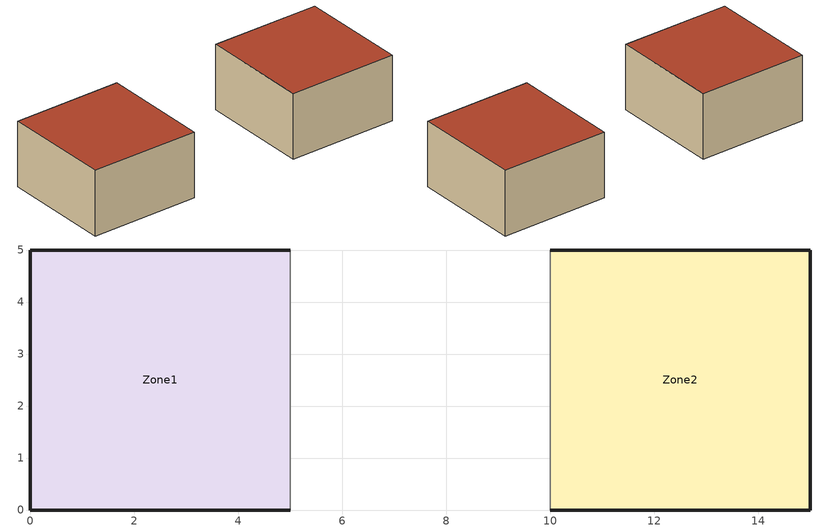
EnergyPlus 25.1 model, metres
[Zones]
Zone1
 floor ground (FloorConstruction): 0,0 0,5 5,5 5,0 z0
 wall outside (WallConstruction): 5,5 0,5 0,0 5,0 z0:3
 wall to Zone2 (WallConstruction): 5,0 5,5 z0:3
 roof outside (RoofConstruction): 0,5 0,0 5,0 5,5 z3
Zone2
 floor ground (FloorConstruction): 10,0 10,5 15,5 15,0 z0
 wall outside (WallConstruction): 10,0 15,0 15,5 10,5 z0:3
 roof outside (RoofConstruction): 10,5 10,0 15,0 15,5 z3
[Building]
BaseBuilding: North Axis=0; Terrain=City; Loads Convergence Tolerance Value=0.04; Temperature Convergence Tolerance Value=0.4; Solar Distribution=FullExterior; Maximum Number of Warmup Days=25; Minimum Number of Warmup Days=6
[Site:Location]
Chicago IL USA: Latitude=41.78; Longitude=-87.75; Time Zone=-6; Elevation=190
[SizingPeriod:DesignDay] Day of Month=21; Humidity Condition Type=Wetbulb; Barometric Pressure=98934; Rain Indicator=No; Snow Indicator=No; Daylight Saving Time Indicator=No; Solar Model Indicator=ASHRAEClearSky
Name | Month | Day Type | Maximum DryBulb Temperature | Daily DryBulb Temperature Range | Wetbulb or DewPoint at Maximum DryBulb | Wind Speed | Wind Direction | Sky Clearness
Chicago Ann Htg 99.6% Condns DB | 1 | WinterDesignDay | -20.6 | 0 | -20.6 | 4.9 | 270 | 0
Chicago Ann Clg .4% Condns DB=>MWB | 7 | SummerDesignDay | 33.3 | 10.7 | 23.8 | 5.3 | 230 | 1
[Material]
Name | Roughness | Thickness | Conductivity | Density | Specific Heat
WallMaterial | MediumSmooth | 0.2 | 1.5 | 800 | 1000
RoofMaterial | MediumRough | 0.15 | 0.5 | 1200 | 900
FloorMaterial | MediumSmooth | 0.2 | 1.8 | 2400 | 900
[Construction]
WallConstruction: WallMaterial
RoofConstruction: RoofMaterial
FloorConstruction: FloorMaterial
[Zone] Type=1; Multiplier=1; Ceiling Height=3; Volume=75
Zone1; Zone2
[People] Number of People Schedule=AlwaysOn; Number of People Calculation Method=People; Number of People=2; Fraction Radiant=0.3; Activity Level Schedule=Activity Schedule
Name | Zone or ZoneList or Space or SpaceList
Zone1People | Zone1
Zone2People | Zone2
[Lights] Schedule=AlwaysOn; Design Level Calculation Method=LightingLevel; Lighting Level=100; Return Air Fraction=0; Fraction Radiant=0.4; Fraction Visible=0.2
Name | Zone or ZoneList or Space or SpaceList
Zone1Lights | Zone1
Zone2Lights | Zone2
[ElectricEquipment] Schedule=AlwaysOn; Design Level Calculation Method=EquipmentLevel; Design Level=100; Fraction Latent=0; Fraction Radiant=0.3; Fraction Lost=0
Name | Zone or ZoneList or Space or SpaceList
Zone1Equip | Zone1
Zone2Equip | Zone2
[HVACTemplate:Zone:VRF]
Zone1_VRF_Invalid: Template VRF System=Zone1; Template Thermostat=VRF_System_Invalid; Zone Heating Sizing Factor=VRF_Terminal_1; Zone Cooling Sizing Factor=-1; Rated Total Heating Capacity Sizing Ratio=10; Cooling Supply Air Flow Rate=1000000; No Cooling Supply Air Flow Rate=-50000; Heating Supply Air Flow Rate=0.3; No Heating Supply Air Flow Rate=0.3
[HVACTemplate:System:VRF]
VRF_System_Invalid: System Availability Schedule=1; Gross Rated Total Cooling Capacity=1; Gross Rated Cooling COP=-1000; Minimum Outdoor Temperature in Cooling Mode=0; Maximum Outdoor Temperature in Cooling Mode=0; Gross Rated Heating Capacity=-1; Rated Heating Capacity Sizing Ratio=-100; Gross Rated Heating COP=200; Minimum Outdoor Temperature in Heating Mode=100; Maximum Outdoor Temperature in Heating Mode=-200; Minimum Heat Pump PartLoad Ratio=0.3; Zone Name for Master Thermostat Location=0.15; Master Thermostat Priority Control Type=0.3; Thermostat Priority Schedule=0.15; Heat Pump Waste Heat Recovery=Electricity; Equivalent Piping Length used for Piping Correction Factor in Cooling Mode=Electricity; Vertical Height used for Piping Correction Factor=Electricity
[Schedule:Compact]
AlwaysOn: Through: 12/31, For: AllDays, Until: 24:00, 1
Activity Schedule: Through: 12/31, For: AllDays, Until: 24:00, 120
